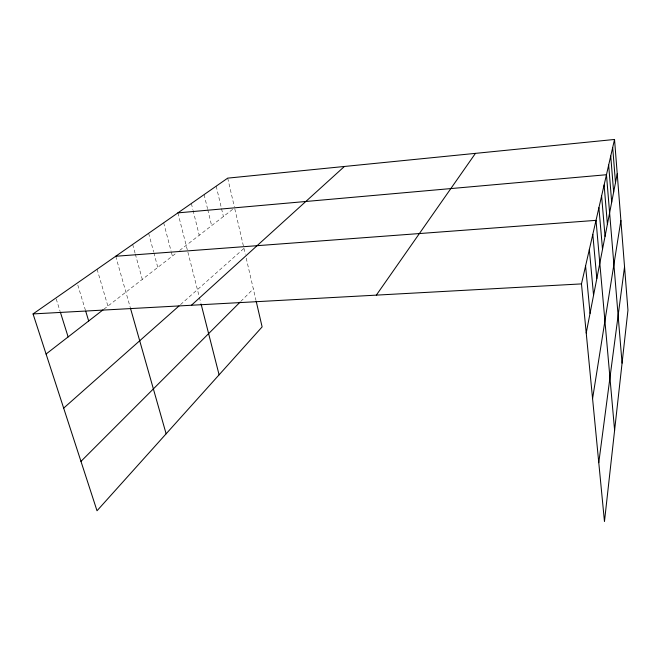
<?xml version="1.0" encoding="UTF-8"?>
<svg xmlns="http://www.w3.org/2000/svg" width="661" height="661" viewBox="0 0 661 661"><rect width="100%" height="100%" fill="white"/><g stroke="black" fill="none" stroke-linecap="round" stroke-linejoin="round"><path stroke-width="0.5" stroke-dasharray="3.31 2.48" d="M240.794 301.416L253.32 288.874M180.511 304.622L243.959 248.42M103.893 309.191L176.429 252.932M179.676 250.412L232.978 209.083M56.218 298.954L60.184 311.612M77.8 285.065L85.443 310.306M97.101 269.25L107.892 306.084M115.708 256.261L130.357 307.852M132.663 244.438L135.075 253.171M135.34 254.146L142.305 279.396M148.626 233.3L153.592 251.808M153.856 252.783L157.772 267.399M163.68 222.798L171.092 251.188M171.348 252.163L172.372 256.08M177.9 212.875L187.65 251.205M187.898 252.172L199.151 296.392M199.391 297.359L200.861 303.143M191.359 203.489L192.838 209.446M193.078 210.438L199.234 235.25M204.109 194.598L207.504 208.612M207.744 209.62L211.627 225.641M216.205 186.154L223.393 216.519M227.698 178.139L234.341 206.852M234.795 208.818L245.314 254.245M246.206 258.129L255.981 300.375"/><path stroke-width="0.99" d="M598.775 462.675L624.538 266.821M592.578 398.657L620.894 220.468M586.224 332.97L617.225 173.777M614.532 139.463L627.95 310.207L604.468 521.537L581.473 283.9L614.532 139.463L227.698 178.139L33.05 313.925L97.018 510.763L262.12 326.906L256.204 301.333M376.34 295.128L475.449 153.369M80.964 461.378L240.067 302.143M191.409 305.258L344.422 166.465M63.663 408.134L179.04 305.927M46.08 354.023L103.091 309.811M177.9 212.875L606.459 174.727L622.067 363.137M115.708 256.261L596.015 220.353L614.606 430.328M33.05 313.925L581.473 283.9M60.49 312.579L68.124 336.928M85.74 311.273L88.681 320.982M130.638 308.836L166.126 433.806M201.109 304.11L219.097 374.82M585.58 265.978L590.05 313.339M589.339 249.519L593.561 295.277M592.81 234.366L596.809 278.62M601.601 195.978L605.046 236.332M598.907 207.728L602.518 249.296M604.113 184.997L607.409 224.203M610.739 156.029L613.648 192.153M608.665 165.085L611.698 202.183M612.689 147.51L615.49 182.7"/></g></svg>
